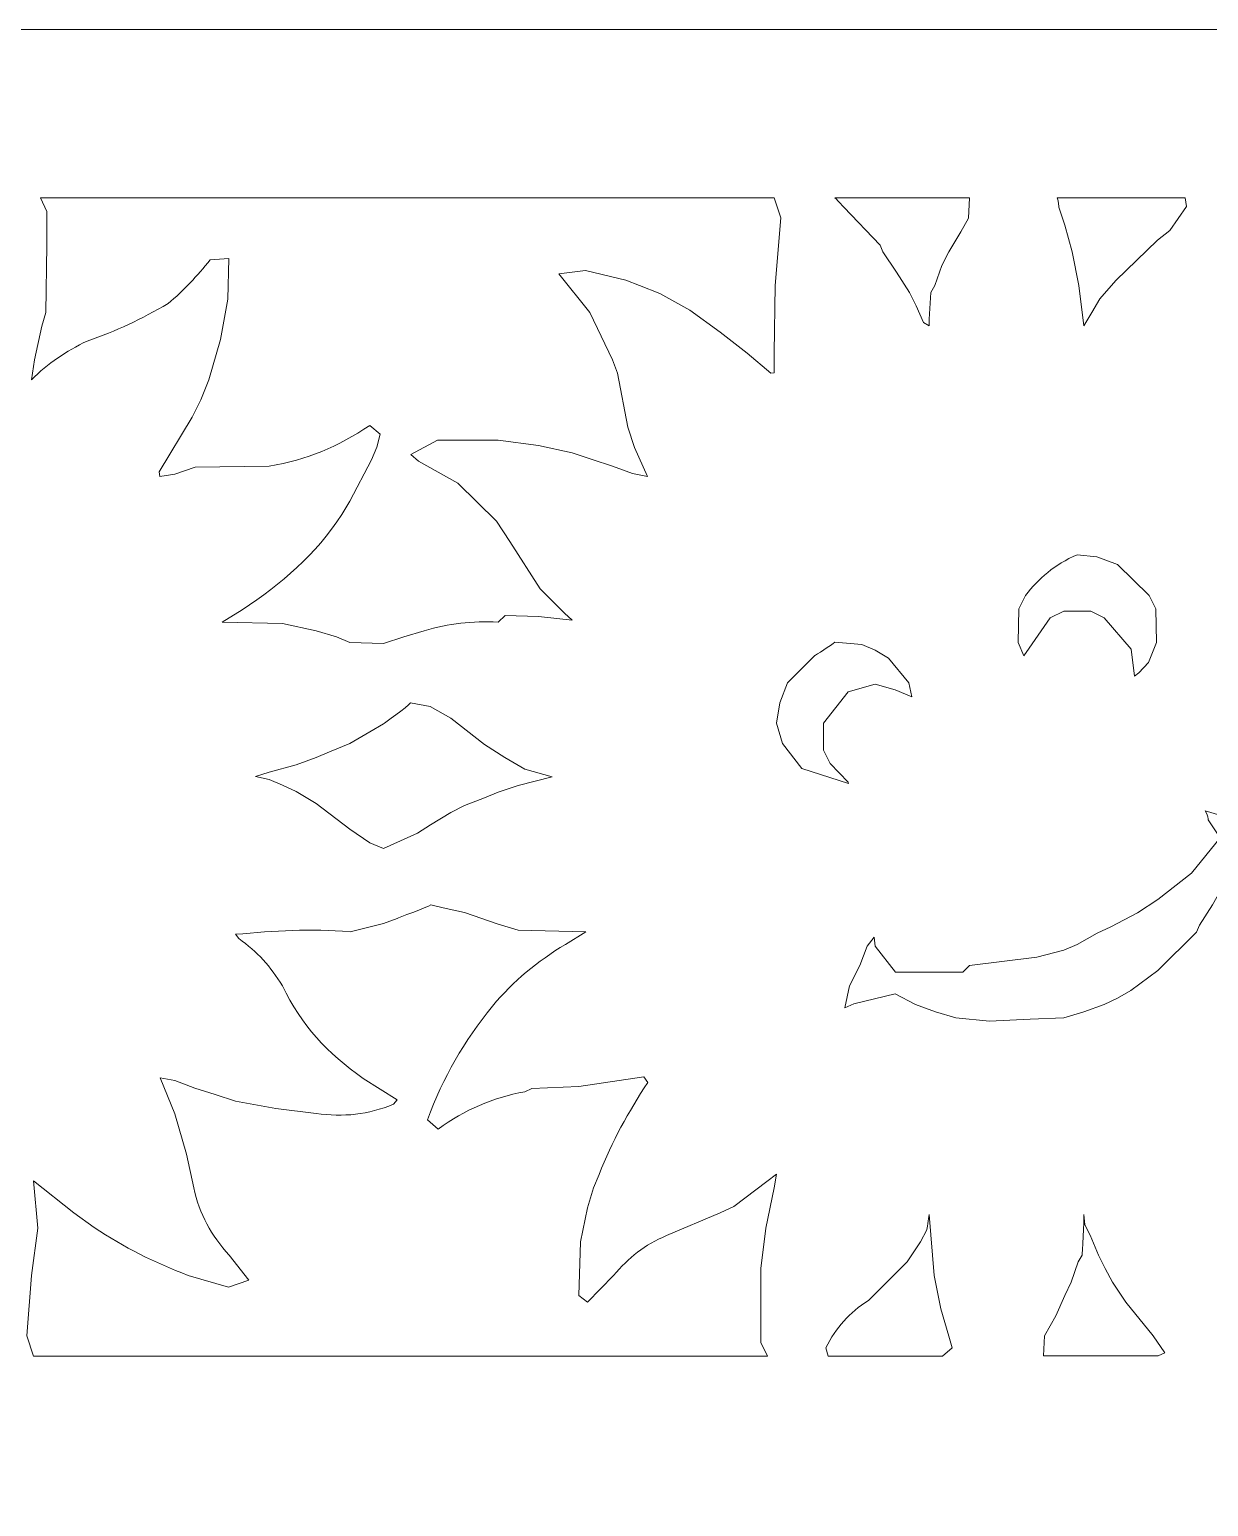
# Model space of a CAD drawing. Header units: centimetres. Extents: x -13.8 to 13.8, y -13.7 to 13.7.
# Drawn here: x 4.451 to 6.462, y -3.382 to -0.862 of the extents above; entities that cross this region are included whole.
import ezdxf

# ---------------------------------------------------------------- set-up
doc = ezdxf.new("R2010")
doc.units = ezdxf.units.CM
doc.header["$MEASUREMENT"] = 0
doc.layers.add('Layer 1', color=7, linetype='Continuous')

msp = doc.modelspace()

# ---------------------------------------------------------------- linework, layer by layer
at = {"layer": 'Layer 1', "lineweight": 0}
msp.add_lwpolyline([(0.73523, -13.67105), (13.55625, -13.67105), (13.55625, -0.86165), (0.73523, -0.86165), (0.73523, -13.67105)], close=True, dxfattribs=at)
at = {"layer": 'Layer 1', "color": 7, "lineweight": 0}
for points, knots in [([(4.46921, -1.14872), (4.46921, -1.14872), (5.72116, -1.14872), (5.72116, -1.14872), (5.72116, -1.14872), (5.72116, -1.14872), (5.73259, -1.1832), (5.73259, -1.1832), (5.73259, -1.1832), (5.73259, -1.1832), (5.72288, -1.29864), (5.72288, -1.29864), (5.72288, -1.29864), (5.72288, -1.29864), (5.72116, -1.41313), (5.72116, -1.41313), (5.72116, -1.41313), (5.72116, -1.41313), (5.72116, -1.44761), (5.72116, -1.44761), (5.72116, -1.44761), (5.72116, -1.44761), (5.71544, -1.44801), (5.71544, -1.44801), (5.71544, -1.44801), (5.71544, -1.44801), (5.67506, -1.41409), (5.67506, -1.41409), (5.67506, -1.41409), (5.67506, -1.41409), (5.62915, -1.37808), (5.62915, -1.37808), (5.62915, -1.37808), (5.62915, -1.37808), (5.57716, -1.34075), (5.57716, -1.34075), (5.57716, -1.34075), (5.57716, -1.34075), (5.52591, -1.3118), (5.52591, -1.3118), (5.52591, -1.3118), (5.52591, -1.3118), (5.49143, -1.29865), (5.49143, -1.29865), (5.49143, -1.29865), (5.49143, -1.29865), (5.4682, -1.28912), (5.4682, -1.28912), (5.4682, -1.28912), (5.4682, -1.28912), (5.39943, -1.27256), (5.39943, -1.27256), (5.39943, -1.27256), (5.39943, -1.27256), (5.35352, -1.27846), (5.35352, -1.27846), (5.35352, -1.27846), (5.35352, -1.27846), (5.40686, -1.34458), (5.40686, -1.34458), (5.40686, -1.34458), (5.40686, -1.34458), (5.44552, -1.42499), (5.44552, -1.42499), (5.44552, -1.42499), (5.44552, -1.42499), (5.45372, -1.44804), (5.45372, -1.44804), (5.45372, -1.44804), (5.45372, -1.44804), (5.47145, -1.54006), (5.47145, -1.54006), (5.47145, -1.54006), (5.47145, -1.54006), (5.48269, -1.57454), (5.48269, -1.57454), (5.48269, -1.57454), (5.48269, -1.57454), (5.50478, -1.62407), (5.50478, -1.62407), (5.50478, -1.62407), (5.50478, -1.62407), (5.47964, -1.61931), (5.47964, -1.61931), (5.47964, -1.61931), (5.47964, -1.61931), (5.44516, -1.60693), (5.44516, -1.60693), (5.44516, -1.60693), (5.44516, -1.60693), (5.41068, -1.5955), (5.41068, -1.5955), (5.41068, -1.5955), (5.41068, -1.5955), (5.3762, -1.58388), (5.3762, -1.58388), (5.3762, -1.58388), (5.3762, -1.58388), (5.31905, -1.57131), (5.31905, -1.57131), (5.31905, -1.57131), (5.31905, -1.57131), (5.2501, -1.56237), (5.2501, -1.56237), (5.2501, -1.56237), (5.2501, -1.56237), (5.1467, -1.56234), (5.1467, -1.56234), (5.1467, -1.56234), (5.1467, -1.56234), (5.10098, -1.58655), (5.10098, -1.58655), (5.10098, -1.58655), (5.10098, -1.58655), (5.11413, -1.59835), (5.11413, -1.59835), (5.11413, -1.59835), (5.11413, -1.59835), (5.1812, -1.6355), (5.1812, -1.6355), (5.1812, -1.6355), (5.1812, -1.6355), (5.24711, -1.70067), (5.24711, -1.70067), (5.24711, -1.70067), (5.24711, -1.70067), (5.27016, -1.73515), (5.27016, -1.73515), (5.27016, -1.73515), (5.27016, -1.73515), (5.32197, -1.81574), (5.32197, -1.81574), (5.32197, -1.81574), (5.32197, -1.81574), (5.36332, -1.85746), (5.36332, -1.85746), (5.36332, -1.85746), (5.36332, -1.85746), (5.37628, -1.86926), (5.37628, -1.86926), (5.37628, -1.86926), (5.37628, -1.86926), (5.31913, -1.86336), (5.31913, -1.86336), (5.31913, -1.86336), (5.31913, -1.86336), (5.26198, -1.86127), (5.26198, -1.86127), (5.26198, -1.86127), (5.26198, -1.86127), (5.25015, -1.8727), (5.25015, -1.8727), (5.25015, -1.8727), (5.20557, -1.87079), (5.16652, -1.87498), (5.12386, -1.88736), (5.12386, -1.88736), (5.12386, -1.88736), (5.08917, -1.89784), (5.08917, -1.89784), (5.08917, -1.89784), (5.08917, -1.89784), (5.05469, -1.90946), (5.05469, -1.90946), (5.05469, -1.90946), (5.05469, -1.90946), (4.99717, -1.90734), (4.99717, -1.90734), (4.99717, -1.90734), (4.99717, -1.90734), (4.9745, -1.89781), (4.9745, -1.89781), (4.9745, -1.89781), (4.9745, -1.89781), (4.94002, -1.88752), (4.94002, -1.88752), (4.94002, -1.88752), (4.94002, -1.88752), (4.88247, -1.87495), (4.88247, -1.87495), (4.88247, -1.87495), (4.88247, -1.87495), (4.77941, -1.87267), (4.77941, -1.87267), (4.77941, -1.87267), (4.77941, -1.87267), (4.81351, -1.8519), (4.81351, -1.8519), (4.81351, -1.8519), (4.88077, -1.80732), (4.93905, -1.75797), (4.98327, -1.68921), (4.98327, -1.68921), (4.98327, -1.68921), (4.99716, -1.66616), (4.99716, -1.66616), (4.99716, -1.66616), (4.99716, -1.66616), (5.03394, -1.59605), (5.03394, -1.59605), (5.03394, -1.59605), (5.03394, -1.59605), (5.04347, -1.57433), (5.04347, -1.57433), (5.04347, -1.57433), (5.04347, -1.57433), (5.04919, -1.55205), (5.04919, -1.55205), (5.04919, -1.55205), (5.04919, -1.55205), (5.03109, -1.537), (5.03109, -1.537), (5.03109, -1.537), (4.9768, -1.57396), (4.92422, -1.59606), (4.85945, -1.60672), (4.85945, -1.60672), (4.85945, -1.60672), (4.73316, -1.60863), (4.73316, -1.60863), (4.73316, -1.60863), (4.73316, -1.60863), (4.69868, -1.62006), (4.69868, -1.62006), (4.69868, -1.62006), (4.69868, -1.62006), (4.67296, -1.62406), (4.67296, -1.62406), (4.67296, -1.62406), (4.67296, -1.62406), (4.67182, -1.61625), (4.67182, -1.61625), (4.67182, -1.61625), (4.67182, -1.61625), (4.7282, -1.5229), (4.7282, -1.5229), (4.7282, -1.5229), (4.7282, -1.5229), (4.74307, -1.49374), (4.74307, -1.49374), (4.74307, -1.49374), (4.74307, -1.49374), (4.75641, -1.45926), (4.75641, -1.45926), (4.75641, -1.45926), (4.75641, -1.45926), (4.77641, -1.39049), (4.77641, -1.39049), (4.77641, -1.39049), (4.77641, -1.39049), (4.78879, -1.32154), (4.78879, -1.32154), (4.78879, -1.32154), (4.78879, -1.32154), (4.79088, -1.25219), (4.79088, -1.25219), (4.79088, -1.25219), (4.79088, -1.25219), (4.75905, -1.25468), (4.75905, -1.25468), (4.75905, -1.25468), (4.73656, -1.28212), (4.71428, -1.30688), (4.68703, -1.32935), (4.68703, -1.32935), (4.64189, -1.35525), (4.59845, -1.37679), (4.54929, -1.39317), (4.54929, -1.39317), (4.51272, -1.41071), (4.4828, -1.43108), (4.45385, -1.45929), (4.45385, -1.45929), (4.45385, -1.45929), (4.45919, -1.425), (4.45919, -1.425), (4.45919, -1.425), (4.45919, -1.425), (4.47194, -1.36766), (4.47194, -1.36766), (4.47194, -1.36766), (4.47194, -1.36766), (4.47842, -1.34461), (4.47842, -1.34461), (4.47842, -1.34461), (4.47842, -1.34461), (4.48051, -1.22954), (4.48051, -1.22954), (4.48051, -1.22954), (4.48051, -1.22954), (4.48051, -1.17199), (4.48051, -1.17199), (4.48051, -1.17199), (4.48051, -1.17199), (4.46921, -1.14872), (4.46921, -1.14872)], [0, 0, 0, 0, 0.0133333, 0.0133333, 0.0133333, 0.0133333, 0.0266667, 0.0266667, 0.0266667, 0.0266667, 0.04, 0.04, 0.04, 0.04, 0.0533333, 0.0533333, 0.0533333, 0.0533333, 0.0666667, 0.0666667, 0.0666667, 0.0666667, 0.08, 0.08, 0.08, 0.08, 0.0933333, 0.0933333, 0.0933333, 0.0933333, 0.1066667, 0.1066667, 0.1066667, 0.1066667, 0.12, 0.12, 0.12, 0.12, 0.1333333, 0.1333333, 0.1333333, 0.1333333, 0.1466667, 0.1466667, 0.1466667, 0.1466667, 0.16, 0.16, 0.16, 0.16, 0.1733333, 0.1733333, 0.1733333, 0.1733333, 0.1866667, 0.1866667, 0.1866667, 0.1866667, 0.2, 0.2, 0.2, 0.2, 0.2133333, 0.2133333, 0.2133333, 0.2133333, 0.2266667, 0.2266667, 0.2266667, 0.2266667, 0.24, 0.24, 0.24, 0.24, 0.2533333, 0.2533333, 0.2533333, 0.2533333, 0.2666667, 0.2666667, 0.2666667, 0.2666667, 0.28, 0.28, 0.28, 0.28, 0.2933333, 0.2933333, 0.2933333, 0.2933333, 0.3066667, 0.3066667, 0.3066667, 0.3066667, 0.32, 0.32, 0.32, 0.32, 0.3333333, 0.3333333, 0.3333333, 0.3333333, 0.3466667, 0.3466667, 0.3466667, 0.3466667, 0.36, 0.36, 0.36, 0.36, 0.3733333, 0.3733333, 0.3733333, 0.3733333, 0.3866667, 0.3866667, 0.3866667, 0.3866667, 0.4, 0.4, 0.4, 0.4, 0.4133333, 0.4133333, 0.4133333, 0.4133333, 0.4266667, 0.4266667, 0.4266667, 0.4266667, 0.44, 0.44, 0.44, 0.44, 0.4533333, 0.4533333, 0.4533333, 0.4533333, 0.4666667, 0.4666667, 0.4666667, 0.4666667, 0.48, 0.48, 0.48, 0.48, 0.4933333, 0.4933333, 0.4933333, 0.4933333, 0.5066667, 0.5066667, 0.5066667, 0.5066667, 0.52, 0.52, 0.52, 0.52, 0.5333333, 0.5333333, 0.5333333, 0.5333333, 0.5466667, 0.5466667, 0.5466667, 0.5466667, 0.56, 0.56, 0.56, 0.56, 0.5733333, 0.5733333, 0.5733333, 0.5733333, 0.5866667, 0.5866667, 0.5866667, 0.5866667, 0.6, 0.6, 0.6, 0.6, 0.6133333, 0.6133333, 0.6133333, 0.6133333, 0.6266667, 0.6266667, 0.6266667, 0.6266667, 0.64, 0.64, 0.64, 0.64, 0.6533333, 0.6533333, 0.6533333, 0.6533333, 0.6666667, 0.6666667, 0.6666667, 0.6666667, 0.68, 0.68, 0.68, 0.68, 0.6933333, 0.6933333, 0.6933333, 0.6933333, 0.7066667, 0.7066667, 0.7066667, 0.7066667, 0.72, 0.72, 0.72, 0.72, 0.7333333, 0.7333333, 0.7333333, 0.7333333, 0.7466667, 0.7466667, 0.7466667, 0.7466667, 0.76, 0.76, 0.76, 0.76, 0.7733333, 0.7733333, 0.7733333, 0.7733333, 0.7866667, 0.7866667, 0.7866667, 0.7866667, 0.8, 0.8, 0.8, 0.8, 0.8133333, 0.8133333, 0.8133333, 0.8133333, 0.8266667, 0.8266667, 0.8266667, 0.8266667, 0.84, 0.84, 0.84, 0.84, 0.8533333, 0.8533333, 0.8533333, 0.8533333, 0.8666667, 0.8666667, 0.8666667, 0.8666667, 0.88, 0.88, 0.88, 0.88, 0.8933333, 0.8933333, 0.8933333, 0.8933333, 0.9066667, 0.9066667, 0.9066667, 0.9066667, 0.92, 0.92, 0.92, 0.92, 0.9333333, 0.9333333, 0.9333333, 0.9333333, 0.9466667, 0.9466667, 0.9466667, 0.9466667, 0.96, 0.96, 0.96, 0.96, 0.9733333, 0.9733333, 0.9733333, 0.9733333, 1, 1, 1, 1]), ([(5.82462, -1.14872), (5.82462, -1.14872), (6.05454, -1.14872), (6.05454, -1.14872), (6.05454, -1.14872), (6.05454, -1.14872), (6.05245, -1.18357), (6.05245, -1.18357), (6.05245, -1.18357), (6.05245, -1.18357), (6.0397, -1.20662), (6.0397, -1.20662), (6.0397, -1.20662), (6.0397, -1.20662), (6.01912, -1.2411), (6.01912, -1.2411), (6.01912, -1.2411), (6.01912, -1.2411), (6.00732, -1.26415), (6.00732, -1.26415), (6.00732, -1.26415), (6.00732, -1.26415), (5.99494, -1.29863), (5.99494, -1.29863), (5.99494, -1.29863), (5.99494, -1.29863), (5.98846, -1.31006), (5.98846, -1.31006), (5.98846, -1.31006), (5.98846, -1.31006), (5.9856, -1.35559), (5.9856, -1.35559), (5.9856, -1.35559), (5.9856, -1.35559), (5.9856, -1.36721), (5.9856, -1.36721), (5.9856, -1.36721), (5.9856, -1.36721), (5.97568, -1.36168), (5.97568, -1.36168), (5.97568, -1.36168), (5.97568, -1.36168), (5.96311, -1.3331), (5.96311, -1.3331), (5.96311, -1.3331), (5.96311, -1.3331), (5.95187, -1.31005), (5.95187, -1.31005), (5.95187, -1.31005), (5.95187, -1.31005), (5.92978, -1.27557), (5.92978, -1.27557), (5.92978, -1.27557), (5.92978, -1.27557), (5.90673, -1.24109), (5.90673, -1.24109), (5.90673, -1.24109), (5.90673, -1.24109), (5.90176, -1.22985), (5.90176, -1.22985), (5.90176, -1.22985), (5.90176, -1.22985), (5.83985, -1.16471), (5.83985, -1.16471), (5.83985, -1.16471), (5.83986, -1.16472), (5.83128, -1.15499), (5.82462, -1.14872)], [0, 0, 0, 0, 0.0555556, 0.0555556, 0.0555556, 0.0555556, 0.1111111, 0.1111111, 0.1111111, 0.1111111, 0.1666667, 0.1666667, 0.1666667, 0.1666667, 0.2222222, 0.2222222, 0.2222222, 0.2222222, 0.2777778, 0.2777778, 0.2777778, 0.2777778, 0.3333333, 0.3333333, 0.3333333, 0.3333333, 0.3888889, 0.3888889, 0.3888889, 0.3888889, 0.4444444, 0.4444444, 0.4444444, 0.4444444, 0.5, 0.5, 0.5, 0.5, 0.5555556, 0.5555556, 0.5555556, 0.5555556, 0.6111111, 0.6111111, 0.6111111, 0.6111111, 0.6666667, 0.6666667, 0.6666667, 0.6666667, 0.7222222, 0.7222222, 0.7222222, 0.7222222, 0.7777778, 0.7777778, 0.7777778, 0.7777778, 0.8333333, 0.8333333, 0.8333333, 0.8333333, 0.8888889, 0.8888889, 0.8888889, 0.8888889, 1, 1, 1, 1]), ([(6.20371, -1.14872), (6.20371, -1.14872), (6.42202, -1.14872), (6.42202, -1.14872), (6.42202, -1.14872), (6.42202, -1.14872), (6.42469, -1.16359), (6.42469, -1.16359), (6.42469, -1.16359), (6.42469, -1.16359), (6.39611, -1.20455), (6.39611, -1.20455), (6.39611, -1.20455), (6.39611, -1.20455), (6.37497, -1.22093), (6.37497, -1.22093), (6.37497, -1.22093), (6.37497, -1.22093), (6.30411, -1.28988), (6.30411, -1.28988), (6.30411, -1.28988), (6.30411, -1.28988), (6.27667, -1.32131), (6.27667, -1.32131), (6.27667, -1.32131), (6.27667, -1.32131), (6.26294, -1.34454), (6.26294, -1.34454), (6.26294, -1.34454), (6.26294, -1.34454), (6.2496, -1.36721), (6.2496, -1.36721), (6.2496, -1.36721), (6.2496, -1.36721), (6.24103, -1.29863), (6.24103, -1.29863), (6.24103, -1.29863), (6.24103, -1.29863), (6.2296, -1.24111), (6.2296, -1.24111), (6.2296, -1.24111), (6.2296, -1.24111), (6.21685, -1.19539), (6.21685, -1.19539), (6.21685, -1.19539), (6.21685, -1.19539), (6.20656, -1.16472), (6.20656, -1.16472), (6.20656, -1.16472), (6.20657, -1.16472), (6.20657, -1.15499), (6.20371, -1.14872)], [0, 0, 0, 0, 0.0714286, 0.0714286, 0.0714286, 0.0714286, 0.1428571, 0.1428571, 0.1428571, 0.1428571, 0.2142857, 0.2142857, 0.2142857, 0.2142857, 0.2857143, 0.2857143, 0.2857143, 0.2857143, 0.3571429, 0.3571429, 0.3571429, 0.3571429, 0.4285714, 0.4285714, 0.4285714, 0.4285714, 0.5, 0.5, 0.5, 0.5, 0.5714286, 0.5714286, 0.5714286, 0.5714286, 0.6428571, 0.6428571, 0.6428571, 0.6428571, 0.7142857, 0.7142857, 0.7142857, 0.7142857, 0.7857143, 0.7857143, 0.7857143, 0.7857143, 0.8571429, 0.8571429, 0.8571429, 0.8571429, 1, 1, 1, 1]), ([(6.23821, -1.75773), (6.23821, -1.75773), (6.27173, -1.76154), (6.27173, -1.76154), (6.27173, -1.76154), (6.27173, -1.76154), (6.30679, -1.77429), (6.30679, -1.77429), (6.30679, -1.77429), (6.30679, -1.77429), (6.36071, -1.82707), (6.36071, -1.82707), (6.36071, -1.82707), (6.36071, -1.82707), (6.37195, -1.85012), (6.37195, -1.85012), (6.37195, -1.85012), (6.37195, -1.85012), (6.37309, -1.90727), (6.37309, -1.90727), (6.37309, -1.90727), (6.37309, -1.90727), (6.35994, -1.94175), (6.35994, -1.94175), (6.35994, -1.94175), (6.35994, -1.94175), (6.34338, -1.95908), (6.34338, -1.95908), (6.34338, -1.95908), (6.34338, -1.95908), (6.33576, -1.96498), (6.33576, -1.96498), (6.33576, -1.96498), (6.33576, -1.96498), (6.33023, -1.91868), (6.33023, -1.91868), (6.33023, -1.91868), (6.33023, -1.91868), (6.28411, -1.86534), (6.28411, -1.86534), (6.28411, -1.86534), (6.28411, -1.86534), (6.26106, -1.85391), (6.26106, -1.85391), (6.26106, -1.85391), (6.26106, -1.85391), (6.21517, -1.85391), (6.21517, -1.85391), (6.21517, -1.85391), (6.21517, -1.85391), (6.1921, -1.86534), (6.1921, -1.86534), (6.1921, -1.86534), (6.1921, -1.86534), (6.1559, -1.91696), (6.1559, -1.91696), (6.1559, -1.91696), (6.1559, -1.91696), (6.14696, -1.93048), (6.14696, -1.93048), (6.14696, -1.93048), (6.14696, -1.93048), (6.13762, -1.90725), (6.13762, -1.90725), (6.13762, -1.90725), (6.13762, -1.90725), (6.13857, -1.8501), (6.13857, -1.8501), (6.13857, -1.8501), (6.13857, -1.8501), (6.15, -1.82705), (6.15, -1.82705), (6.15, -1.82705), (6.17249, -1.79872), (6.19876, -1.77451), (6.23821, -1.75773)], [0, 0, 0, 0, 0.05, 0.05, 0.05, 0.05, 0.1, 0.1, 0.1, 0.1, 0.15, 0.15, 0.15, 0.15, 0.2, 0.2, 0.2, 0.2, 0.25, 0.25, 0.25, 0.25, 0.3, 0.3, 0.3, 0.3, 0.35, 0.35, 0.35, 0.35, 0.4, 0.4, 0.4, 0.4, 0.45, 0.45, 0.45, 0.45, 0.5, 0.5, 0.5, 0.5, 0.55, 0.55, 0.55, 0.55, 0.6, 0.6, 0.6, 0.6, 0.65, 0.65, 0.65, 0.65, 0.7, 0.7, 0.7, 0.7, 0.75, 0.75, 0.75, 0.75, 0.8, 0.8, 0.8, 0.8, 0.85, 0.85, 0.85, 0.85, 0.9, 0.9, 0.9, 0.9, 1, 1, 1, 1]), ([(5.82462, -1.90709), (5.82462, -1.90709), (5.87053, -1.91109), (5.87053, -1.91109), (5.87053, -1.91109), (5.87053, -1.91109), (5.89318, -1.9208), (5.89318, -1.9208), (5.89318, -1.9208), (5.89318, -1.9208), (5.91625, -1.93432), (5.91625, -1.93432), (5.91625, -1.93432), (5.91625, -1.93432), (5.95073, -1.97623), (5.95073, -1.97623), (5.95073, -1.97623), (5.95073, -1.97623), (5.95568, -2.00044), (5.95568, -2.00044), (5.95568, -2.00044), (5.95568, -2.00044), (5.92769, -1.98806), (5.92769, -1.98806), (5.92769, -1.98806), (5.92769, -1.98806), (5.89319, -1.97835), (5.89319, -1.97835), (5.89319, -1.97835), (5.89319, -1.97835), (5.84747, -1.99187), (5.84747, -1.99187), (5.84747, -1.99187), (5.84747, -1.99187), (5.80538, -2.0452), (5.80538, -2.0452), (5.80538, -2.0452), (5.80538, -2.0452), (5.80538, -2.0915), (5.80538, -2.0915), (5.80538, -2.0915), (5.80538, -2.0915), (5.81681, -2.11415), (5.81681, -2.11415), (5.81681, -2.11415), (5.81681, -2.11415), (5.84748, -2.14577), (5.84748, -2.14577), (5.84748, -2.14577), (5.84748, -2.14577), (5.84767, -2.14826), (5.84767, -2.14826), (5.84767, -2.14826), (5.84767, -2.14826), (5.76806, -2.12273), (5.76806, -2.12273), (5.76806, -2.12273), (5.76806, -2.12273), (5.73549, -2.07968), (5.73549, -2.07968), (5.73549, -2.07968), (5.73549, -2.07968), (5.725, -2.0452), (5.725, -2.0452), (5.725, -2.0452), (5.725, -2.0452), (5.73053, -2.01072), (5.73053, -2.01072), (5.73053, -2.01072), (5.73053, -2.01072), (5.74405, -1.97624), (5.74405, -1.97624), (5.74405, -1.97624), (5.74405, -1.97624), (5.79054, -1.92975), (5.79054, -1.92975), (5.79054, -1.92975), (5.79054, -1.92977), (5.81948, -1.91148), (5.82462, -1.90709)], [0, 0, 0, 0, 0.047619, 0.047619, 0.047619, 0.047619, 0.0952381, 0.0952381, 0.0952381, 0.0952381, 0.1428571, 0.1428571, 0.1428571, 0.1428571, 0.1904762, 0.1904762, 0.1904762, 0.1904762, 0.2380952, 0.2380952, 0.2380952, 0.2380952, 0.2857143, 0.2857143, 0.2857143, 0.2857143, 0.3333333, 0.3333333, 0.3333333, 0.3333333, 0.3809524, 0.3809524, 0.3809524, 0.3809524, 0.4285714, 0.4285714, 0.4285714, 0.4285714, 0.4761905, 0.4761905, 0.4761905, 0.4761905, 0.5238095, 0.5238095, 0.5238095, 0.5238095, 0.5714286, 0.5714286, 0.5714286, 0.5714286, 0.6190476, 0.6190476, 0.6190476, 0.6190476, 0.6666667, 0.6666667, 0.6666667, 0.6666667, 0.7142857, 0.7142857, 0.7142857, 0.7142857, 0.7619048, 0.7619048, 0.7619048, 0.7619048, 0.8095238, 0.8095238, 0.8095238, 0.8095238, 0.8571429, 0.8571429, 0.8571429, 0.8571429, 0.9047619, 0.9047619, 0.9047619, 0.9047619, 1, 1, 1, 1]), ([(5.10093, -2.01036), (5.10093, -2.01036), (5.13427, -2.01663), (5.13427, -2.01663), (5.13427, -2.01663), (5.13427, -2.01663), (5.16951, -2.03663), (5.16951, -2.03663), (5.16951, -2.03663), (5.16951, -2.03663), (5.22703, -2.08177), (5.22703, -2.08177), (5.22703, -2.08177), (5.22703, -2.08177), (5.26151, -2.10349), (5.26151, -2.10349), (5.26151, -2.10349), (5.26151, -2.10349), (5.29599, -2.12389), (5.29599, -2.12389), (5.29599, -2.12389), (5.29599, -2.12389), (5.34211, -2.13685), (5.34211, -2.13685), (5.34211, -2.13685), (5.34211, -2.13685), (5.28456, -2.15132), (5.28456, -2.15132), (5.28456, -2.15132), (5.28456, -2.15132), (5.25008, -2.16312), (5.25008, -2.16312), (5.25008, -2.16312), (5.25008, -2.16312), (5.22703, -2.17246), (5.22703, -2.17246), (5.22703, -2.17246), (5.22703, -2.17246), (5.19255, -2.1858), (5.19255, -2.1858), (5.19255, -2.1858), (5.19255, -2.1858), (5.1695, -2.1976), (5.1695, -2.1976), (5.1695, -2.1976), (5.1695, -2.1976), (5.13502, -2.21856), (5.13502, -2.21856), (5.13502, -2.21856), (5.13502, -2.21856), (5.11235, -2.23303), (5.11235, -2.23303), (5.11235, -2.23303), (5.11235, -2.23303), (5.05462, -2.25893), (5.05462, -2.25893), (5.05462, -2.25893), (5.05462, -2.25893), (5.03157, -2.24922), (5.03157, -2.24922), (5.03157, -2.24922), (5.03157, -2.24922), (4.99709, -2.22617), (4.99709, -2.22617), (4.99709, -2.22617), (4.99709, -2.22617), (4.93994, -2.18198), (4.93994, -2.18198), (4.93994, -2.18198), (4.93994, -2.18198), (4.90546, -2.16198), (4.90546, -2.16198), (4.90546, -2.16198), (4.90546, -2.16198), (4.88239, -2.15074), (4.88239, -2.15074), (4.88239, -2.15074), (4.88239, -2.15074), (4.85934, -2.14103), (4.85934, -2.14103), (4.85934, -2.14103), (4.85934, -2.14103), (4.83648, -2.13627), (4.83648, -2.13627), (4.83648, -2.13627), (4.83648, -2.13627), (4.85934, -2.12865), (4.85934, -2.12865), (4.85934, -2.12865), (4.85934, -2.12865), (4.90546, -2.11627), (4.90546, -2.11627), (4.90546, -2.11627), (4.90546, -2.11627), (4.93994, -2.10352), (4.93994, -2.10352), (4.93994, -2.10352), (4.93994, -2.10352), (4.96259, -2.09418), (4.96259, -2.09418), (4.96259, -2.09418), (4.96259, -2.09418), (4.99707, -2.07971), (4.99707, -2.07971), (4.99707, -2.07971), (4.99707, -2.07971), (5.03155, -2.05971), (5.03155, -2.05971), (5.03155, -2.05971), (5.03155, -2.05971), (5.0546, -2.04637), (5.0546, -2.04637), (5.0546, -2.04637), (5.05463, -2.04634), (5.09577, -2.01702), (5.10093, -2.01036)], [0, 0, 0, 0, 0.0333333, 0.0333333, 0.0333333, 0.0333333, 0.0666667, 0.0666667, 0.0666667, 0.0666667, 0.1, 0.1, 0.1, 0.1, 0.1333333, 0.1333333, 0.1333333, 0.1333333, 0.1666667, 0.1666667, 0.1666667, 0.1666667, 0.2, 0.2, 0.2, 0.2, 0.2333333, 0.2333333, 0.2333333, 0.2333333, 0.2666667, 0.2666667, 0.2666667, 0.2666667, 0.3, 0.3, 0.3, 0.3, 0.3333333, 0.3333333, 0.3333333, 0.3333333, 0.3666667, 0.3666667, 0.3666667, 0.3666667, 0.4, 0.4, 0.4, 0.4, 0.4333333, 0.4333333, 0.4333333, 0.4333333, 0.4666667, 0.4666667, 0.4666667, 0.4666667, 0.5, 0.5, 0.5, 0.5, 0.5333333, 0.5333333, 0.5333333, 0.5333333, 0.5666667, 0.5666667, 0.5666667, 0.5666667, 0.6, 0.6, 0.6, 0.6, 0.6333333, 0.6333333, 0.6333333, 0.6333333, 0.6666667, 0.6666667, 0.6666667, 0.6666667, 0.7, 0.7, 0.7, 0.7, 0.7333333, 0.7333333, 0.7333333, 0.7333333, 0.7666667, 0.7666667, 0.7666667, 0.7666667, 0.8, 0.8, 0.8, 0.8, 0.8333333, 0.8333333, 0.8333333, 0.8333333, 0.8666667, 0.8666667, 0.8666667, 0.8666667, 0.9, 0.9, 0.9, 0.9, 0.9333333, 0.9333333, 0.9333333, 0.9333333, 1, 1, 1, 1]), ([(6.45631, -2.19456), (6.45631, -2.19456), (6.48126, -2.20237), (6.48126, -2.20237), (6.48126, -2.20237), (6.48126, -2.20237), (6.51365, -2.21856), (6.51365, -2.21856), (6.51365, -2.21856), (6.51365, -2.21856), (6.54813, -2.23761), (6.54813, -2.23761), (6.54813, -2.23761), (6.54813, -2.23761), (6.57385, -2.25896), (6.57385, -2.25896), (6.57385, -2.25896), (6.57385, -2.25896), (6.5588, -2.26163), (6.5588, -2.26163), (6.5588, -2.26163), (6.5588, -2.26163), (6.52641, -2.26068), (6.52641, -2.26068), (6.52641, -2.26068), (6.52641, -2.26068), (6.49955, -2.2982), (6.49955, -2.2982), (6.49955, -2.2982), (6.49955, -2.2982), (6.48127, -2.33268), (6.48127, -2.33268), (6.48127, -2.33268), (6.48127, -2.33268), (6.46889, -2.35535), (6.46889, -2.35535), (6.46889, -2.35535), (6.46889, -2.35535), (6.4468, -2.38983), (6.4468, -2.38983), (6.4468, -2.38983), (6.4468, -2.38983), (6.44185, -2.40163), (6.44185, -2.40163), (6.44185, -2.40163), (6.44185, -2.40163), (6.37573, -2.46735), (6.37573, -2.46735), (6.37573, -2.46735), (6.37573, -2.46735), (6.32982, -2.50124), (6.32982, -2.50124), (6.32982, -2.50124), (6.32982, -2.50124), (6.30675, -2.5142), (6.30675, -2.5142), (6.30675, -2.5142), (6.30675, -2.5142), (6.28408, -2.52505), (6.28408, -2.52505), (6.28408, -2.52505), (6.28408, -2.52505), (6.2496, -2.53743), (6.2496, -2.53743), (6.2496, -2.53743), (6.2496, -2.53743), (6.21512, -2.54772), (6.21512, -2.54772), (6.21512, -2.54772), (6.21512, -2.54772), (6.15797, -2.55039), (6.15797, -2.55039), (6.15797, -2.55039), (6.15797, -2.55039), (6.08862, -2.55362), (6.08862, -2.55362), (6.08862, -2.55362), (6.08862, -2.55362), (6.03107, -2.54772), (6.03107, -2.54772), (6.03107, -2.54772), (6.03107, -2.54772), (5.99659, -2.53743), (5.99659, -2.53743), (5.99659, -2.53743), (5.99659, -2.53743), (5.96211, -2.52505), (5.96211, -2.52505), (5.96211, -2.52505), (5.96211, -2.52505), (5.92763, -2.50677), (5.92763, -2.50677), (5.92763, -2.50677), (5.92763, -2.50677), (5.85696, -2.52392), (5.85696, -2.52392), (5.85696, -2.52392), (5.85696, -2.52392), (5.84153, -2.53077), (5.84153, -2.53077), (5.84153, -2.53077), (5.84153, -2.53077), (5.84934, -2.49325), (5.84934, -2.49325), (5.84934, -2.49325), (5.84934, -2.49325), (5.86744, -2.45877), (5.86744, -2.45877), (5.86744, -2.45877), (5.86744, -2.45877), (5.88001, -2.42543), (5.88001, -2.42543), (5.88001, -2.42543), (5.88001, -2.42543), (5.89144, -2.41019), (5.89144, -2.41019), (5.89144, -2.41019), (5.89144, -2.41019), (5.89353, -2.42543), (5.89353, -2.42543), (5.89353, -2.42543), (5.89353, -2.42543), (5.92801, -2.4702), (5.92801, -2.4702), (5.92801, -2.4702), (5.92801, -2.4702), (6.04269, -2.4702), (6.04269, -2.4702), (6.04269, -2.4702), (6.04269, -2.4702), (6.05449, -2.4584), (6.05449, -2.4584), (6.05449, -2.4584), (6.05449, -2.4584), (6.16898, -2.4443), (6.16898, -2.4443), (6.16898, -2.4443), (6.16898, -2.4443), (6.2151, -2.43229), (6.2151, -2.43229), (6.2151, -2.43229), (6.2151, -2.43229), (6.23775, -2.42258), (6.23775, -2.42258), (6.23775, -2.42258), (6.23775, -2.42258), (6.27223, -2.40334), (6.27223, -2.40334), (6.27223, -2.40334), (6.27223, -2.40334), (6.29546, -2.39268), (6.29546, -2.39268), (6.29546, -2.39268), (6.29546, -2.39268), (6.34118, -2.36887), (6.34118, -2.36887), (6.34118, -2.36887), (6.34118, -2.36887), (6.37566, -2.34582), (6.37566, -2.34582), (6.37566, -2.34582), (6.37566, -2.34582), (6.43318, -2.30105), (6.43318, -2.30105), (6.43318, -2.30105), (6.43318, -2.30105), (6.48215, -2.24065), (6.48215, -2.24065), (6.48215, -2.24065), (6.48215, -2.24065), (6.46175, -2.20998), (6.46175, -2.20998), (6.46175, -2.20998), (6.46184, -2.20999), (6.46052, -2.20141), (6.45631, -2.19456)], [0, 0, 0, 0, 0.0222222, 0.0222222, 0.0222222, 0.0222222, 0.0444444, 0.0444444, 0.0444444, 0.0444444, 0.0666667, 0.0666667, 0.0666667, 0.0666667, 0.0888889, 0.0888889, 0.0888889, 0.0888889, 0.1111111, 0.1111111, 0.1111111, 0.1111111, 0.1333333, 0.1333333, 0.1333333, 0.1333333, 0.1555556, 0.1555556, 0.1555556, 0.1555556, 0.1777778, 0.1777778, 0.1777778, 0.1777778, 0.2, 0.2, 0.2, 0.2, 0.2222222, 0.2222222, 0.2222222, 0.2222222, 0.2444444, 0.2444444, 0.2444444, 0.2444444, 0.2666667, 0.2666667, 0.2666667, 0.2666667, 0.2888889, 0.2888889, 0.2888889, 0.2888889, 0.3111111, 0.3111111, 0.3111111, 0.3111111, 0.3333333, 0.3333333, 0.3333333, 0.3333333, 0.3555556, 0.3555556, 0.3555556, 0.3555556, 0.3777778, 0.3777778, 0.3777778, 0.3777778, 0.4, 0.4, 0.4, 0.4, 0.4222222, 0.4222222, 0.4222222, 0.4222222, 0.4444444, 0.4444444, 0.4444444, 0.4444444, 0.4666667, 0.4666667, 0.4666667, 0.4666667, 0.4888889, 0.4888889, 0.4888889, 0.4888889, 0.5111111, 0.5111111, 0.5111111, 0.5111111, 0.5333333, 0.5333333, 0.5333333, 0.5333333, 0.5555556, 0.5555556, 0.5555556, 0.5555556, 0.5777778, 0.5777778, 0.5777778, 0.5777778, 0.6, 0.6, 0.6, 0.6, 0.6222222, 0.6222222, 0.6222222, 0.6222222, 0.6444444, 0.6444444, 0.6444444, 0.6444444, 0.6666667, 0.6666667, 0.6666667, 0.6666667, 0.6888889, 0.6888889, 0.6888889, 0.6888889, 0.7111111, 0.7111111, 0.7111111, 0.7111111, 0.7333333, 0.7333333, 0.7333333, 0.7333333, 0.7555556, 0.7555556, 0.7555556, 0.7555556, 0.7777778, 0.7777778, 0.7777778, 0.7777778, 0.8, 0.8, 0.8, 0.8, 0.8222222, 0.8222222, 0.8222222, 0.8222222, 0.8444444, 0.8444444, 0.8444444, 0.8444444, 0.8666667, 0.8666667, 0.8666667, 0.8666667, 0.8888889, 0.8888889, 0.8888889, 0.8888889, 0.9111111, 0.9111111, 0.9111111, 0.9111111, 0.9333333, 0.9333333, 0.9333333, 0.9333333, 0.9555556, 0.9555556, 0.9555556, 0.9555556, 1, 1, 1, 1]), ([(5.13538, -2.35514), (5.13538, -2.35514), (5.15634, -2.3603), (5.15634, -2.3603), (5.15634, -2.3603), (5.15634, -2.3603), (5.19254, -2.36811), (5.19254, -2.36811), (5.19254, -2.36811), (5.19254, -2.36811), (5.25006, -2.38811), (5.25006, -2.38811), (5.25006, -2.38811), (5.25006, -2.38811), (5.28454, -2.39859), (5.28454, -2.39859), (5.28454, -2.39859), (5.28454, -2.39859), (5.39961, -2.40126), (5.39961, -2.40126), (5.39961, -2.40126), (5.39961, -2.40126), (5.36492, -2.42259), (5.36492, -2.42259), (5.36492, -2.42259), (5.31634, -2.45233), (5.2771, -2.48432), (5.24051, -2.52776), (5.24051, -2.52776), (5.19154, -2.58891), (5.1565, -2.64873), (5.12946, -2.72207), (5.12946, -2.72207), (5.12946, -2.72207), (5.14774, -2.73771), (5.14774, -2.73771), (5.14774, -2.73771), (5.19423, -2.70456), (5.23955, -2.68456), (5.29596, -2.67408), (5.29596, -2.67408), (5.29596, -2.67408), (5.30739, -2.66836), (5.30739, -2.66836), (5.30739, -2.66836), (5.30739, -2.66836), (5.38796, -2.66532), (5.38796, -2.66532), (5.38796, -2.66532), (5.38796, -2.66532), (5.49882, -2.64836), (5.49882, -2.64836), (5.49882, -2.64836), (5.49882, -2.64836), (5.50549, -2.65807), (5.50549, -2.65807), (5.50549, -2.65807), (5.47215, -2.70932), (5.44453, -2.75845), (5.42244, -2.81505), (5.42244, -2.81505), (5.42244, -2.81505), (5.41273, -2.83791), (5.41273, -2.83791), (5.41273, -2.83791), (5.41273, -2.83791), (5.40244, -2.87239), (5.40244, -2.87239), (5.40244, -2.87239), (5.40244, -2.87239), (5.39064, -2.92991), (5.39064, -2.92991), (5.39064, -2.92991), (5.39064, -2.92991), (5.38797, -3.02172), (5.38797, -3.02172), (5.38797, -3.02172), (5.38797, -3.02172), (5.40244, -3.03334), (5.40244, -3.03334), (5.40244, -3.03334), (5.40244, -3.03334), (5.44721, -2.98762), (5.44721, -2.98762), (5.44721, -2.98762), (5.47237, -2.95733), (5.50015, -2.93447), (5.53733, -2.91962), (5.53733, -2.91962), (5.53733, -2.91962), (5.62914, -2.88094), (5.62914, -2.88094), (5.62914, -2.88094), (5.62914, -2.88094), (5.652, -2.8697), (5.652, -2.8697), (5.652, -2.8697), (5.652, -2.8697), (5.70878, -2.82723), (5.70878, -2.82723), (5.70878, -2.82723), (5.70878, -2.82723), (5.72479, -2.81485), (5.72479, -2.81485), (5.72479, -2.81485), (5.72479, -2.81485), (5.72117, -2.83792), (5.72117, -2.83792), (5.72117, -2.83792), (5.72117, -2.83792), (5.7067, -2.90687), (5.7067, -2.90687), (5.7067, -2.90687), (5.7067, -2.90687), (5.69813, -2.97545), (5.69813, -2.97545), (5.69813, -2.97545), (5.69813, -2.97545), (5.69813, -3.10195), (5.69813, -3.10195), (5.69813, -3.10195), (5.69813, -3.10195), (5.70993, -3.125), (5.70993, -3.125), (5.70993, -3.125), (5.70993, -3.125), (4.45736, -3.12497), (4.45736, -3.12497), (4.45736, -3.12497), (4.45736, -3.12497), (4.44593, -3.09049), (4.44593, -3.09049), (4.44593, -3.09049), (4.44593, -3.09049), (4.45432, -2.98762), (4.45432, -2.98762), (4.45432, -2.98762), (4.45432, -2.98762), (4.46498, -2.90684), (4.46498, -2.90684), (4.46498, -2.90684), (4.46498, -2.90684), (4.45736, -2.82625), (4.45736, -2.82625), (4.45736, -2.82625), (4.45736, -2.82625), (4.52631, -2.88091), (4.52631, -2.88091), (4.52631, -2.88091), (4.52631, -2.88091), (4.56079, -2.90586), (4.56079, -2.90586), (4.56079, -2.90586), (4.61318, -2.93957), (4.66308, -2.96568), (4.72137, -2.9874), (4.72137, -2.9874), (4.72137, -2.9874), (4.79032, -3.0074), (4.79032, -3.0074), (4.79032, -3.0074), (4.79032, -3.0074), (4.8248, -2.99578), (4.8248, -2.99578), (4.8248, -2.99578), (4.8248, -2.99578), (4.79128, -2.9531), (4.79128, -2.9531), (4.79128, -2.9531), (4.7608, -2.91881), (4.74061, -2.88317), (4.73109, -2.83785), (4.73109, -2.83785), (4.73109, -2.83785), (4.71852, -2.7807), (4.71852, -2.7807), (4.71852, -2.7807), (4.71852, -2.7807), (4.69852, -2.71175), (4.69852, -2.71175), (4.69852, -2.71175), (4.69852, -2.71175), (4.67375, -2.65042), (4.67375, -2.65042), (4.67375, -2.65042), (4.67375, -2.65042), (4.69852, -2.655), (4.69852, -2.655), (4.69852, -2.655), (4.69852, -2.655), (4.733, -2.66775), (4.733, -2.66775), (4.733, -2.66775), (4.733, -2.66775), (4.76748, -2.67899), (4.76748, -2.67899), (4.76748, -2.67899), (4.76748, -2.67899), (4.80196, -2.69042), (4.80196, -2.69042), (4.80196, -2.69042), (4.80196, -2.69042), (4.87091, -2.7028), (4.87091, -2.7028), (4.87091, -2.7028), (4.87091, -2.7028), (4.93986, -2.71137), (4.93986, -2.71137), (4.93986, -2.71137), (4.98635, -2.71727), (5.02826, -2.71365), (5.07186, -2.69518), (5.07186, -2.69518), (5.07186, -2.69518), (5.07776, -2.68775), (5.07776, -2.68775), (5.07776, -2.68775), (5.07776, -2.68775), (5.02005, -2.65118), (5.02005, -2.65118), (5.02005, -2.65118), (4.95909, -2.6089), (4.91432, -2.56069), (4.88231, -2.49325), (4.88231, -2.49325), (4.86212, -2.46105), (4.83926, -2.43438), (4.80764, -2.41284), (4.80764, -2.41284), (4.80764, -2.41284), (4.80192, -2.40541), (4.80192, -2.40541), (4.80192, -2.40541), (4.86936, -2.39969), (4.92956, -2.39475), (4.99758, -2.40123), (4.99758, -2.40123), (4.99758, -2.40123), (5.05452, -2.38713), (5.05452, -2.38713), (5.05452, -2.38713), (5.05452, -2.38713), (5.07775, -2.37819), (5.07775, -2.37819), (5.07775, -2.37819), (5.07786, -2.37821), (5.13024, -2.35895), (5.13538, -2.35514)], [0, 0, 0, 0, 0.015873, 0.015873, 0.015873, 0.015873, 0.031746, 0.031746, 0.031746, 0.031746, 0.047619, 0.047619, 0.047619, 0.047619, 0.0634921, 0.0634921, 0.0634921, 0.0634921, 0.0793651, 0.0793651, 0.0793651, 0.0793651, 0.0952381, 0.0952381, 0.0952381, 0.0952381, 0.1111111, 0.1111111, 0.1111111, 0.1111111, 0.1269841, 0.1269841, 0.1269841, 0.1269841, 0.1428571, 0.1428571, 0.1428571, 0.1428571, 0.1587302, 0.1587302, 0.1587302, 0.1587302, 0.1746032, 0.1746032, 0.1746032, 0.1746032, 0.1904762, 0.1904762, 0.1904762, 0.1904762, 0.2063492, 0.2063492, 0.2063492, 0.2063492, 0.2222222, 0.2222222, 0.2222222, 0.2222222, 0.2380952, 0.2380952, 0.2380952, 0.2380952, 0.2539683, 0.2539683, 0.2539683, 0.2539683, 0.2698413, 0.2698413, 0.2698413, 0.2698413, 0.2857143, 0.2857143, 0.2857143, 0.2857143, 0.3015873, 0.3015873, 0.3015873, 0.3015873, 0.3174603, 0.3174603, 0.3174603, 0.3174603, 0.3333333, 0.3333333, 0.3333333, 0.3333333, 0.3492063, 0.3492063, 0.3492063, 0.3492063, 0.3650794, 0.3650794, 0.3650794, 0.3650794, 0.3809524, 0.3809524, 0.3809524, 0.3809524, 0.3968254, 0.3968254, 0.3968254, 0.3968254, 0.4126984, 0.4126984, 0.4126984, 0.4126984, 0.4285714, 0.4285714, 0.4285714, 0.4285714, 0.4444444, 0.4444444, 0.4444444, 0.4444444, 0.4603175, 0.4603175, 0.4603175, 0.4603175, 0.4761905, 0.4761905, 0.4761905, 0.4761905, 0.4920635, 0.4920635, 0.4920635, 0.4920635, 0.5079365, 0.5079365, 0.5079365, 0.5079365, 0.5238095, 0.5238095, 0.5238095, 0.5238095, 0.5396825, 0.5396825, 0.5396825, 0.5396825, 0.5555556, 0.5555556, 0.5555556, 0.5555556, 0.5714286, 0.5714286, 0.5714286, 0.5714286, 0.5873016, 0.5873016, 0.5873016, 0.5873016, 0.6031746, 0.6031746, 0.6031746, 0.6031746, 0.6190476, 0.6190476, 0.6190476, 0.6190476, 0.6349206, 0.6349206, 0.6349206, 0.6349206, 0.6507937, 0.6507937, 0.6507937, 0.6507937, 0.6666667, 0.6666667, 0.6666667, 0.6666667, 0.6825397, 0.6825397, 0.6825397, 0.6825397, 0.6984127, 0.6984127, 0.6984127, 0.6984127, 0.7142857, 0.7142857, 0.7142857, 0.7142857, 0.7301587, 0.7301587, 0.7301587, 0.7301587, 0.7460317, 0.7460317, 0.7460317, 0.7460317, 0.7619048, 0.7619048, 0.7619048, 0.7619048, 0.7777778, 0.7777778, 0.7777778, 0.7777778, 0.7936508, 0.7936508, 0.7936508, 0.7936508, 0.8095238, 0.8095238, 0.8095238, 0.8095238, 0.8253968, 0.8253968, 0.8253968, 0.8253968, 0.8412698, 0.8412698, 0.8412698, 0.8412698, 0.8571429, 0.8571429, 0.8571429, 0.8571429, 0.8730159, 0.8730159, 0.8730159, 0.8730159, 0.8888889, 0.8888889, 0.8888889, 0.8888889, 0.9047619, 0.9047619, 0.9047619, 0.9047619, 0.9206349, 0.9206349, 0.9206349, 0.9206349, 0.9365079, 0.9365079, 0.9365079, 0.9365079, 0.952381, 0.952381, 0.952381, 0.952381, 0.968254, 0.968254, 0.968254, 0.968254, 1, 1, 1, 1]), ([(5.98559, -2.88377), (5.98559, -2.88377), (5.99398, -2.98759), (5.99398, -2.98759), (5.99398, -2.98759), (5.99398, -2.98759), (6.00522, -3.04474), (6.00522, -3.04474), (6.00522, -3.04474), (6.00522, -3.04474), (6.01911, -3.09086), (6.01911, -3.09086), (6.01911, -3.09086), (6.01911, -3.09086), (6.02464, -3.11086), (6.02464, -3.11086), (6.02464, -3.11086), (6.02464, -3.11086), (6.00826, -3.12496), (6.00826, -3.12496), (6.00826, -3.12496), (6.00826, -3.12496), (5.81319, -3.12497), (5.81319, -3.12497), (5.81319, -3.12497), (5.81319, -3.12497), (5.80919, -3.11087), (5.80919, -3.11087), (5.80919, -3.11087), (5.82671, -3.07621), (5.84901, -3.05105), (5.88195, -3.03009), (5.88195, -3.03009), (5.88195, -3.03009), (5.94804, -2.96437), (5.94804, -2.96437), (5.94804, -2.96437), (5.94804, -2.96437), (5.97071, -2.92989), (5.97071, -2.92989), (5.97071, -2.92989), (5.97071, -2.92989), (5.98137, -2.9097), (5.98137, -2.9097), (5.98137, -2.9097), (5.98141, -2.9097), (5.98464, -2.89007), (5.98559, -2.88377)], [0, 0, 0, 0, 0.0769231, 0.0769231, 0.0769231, 0.0769231, 0.1538462, 0.1538462, 0.1538462, 0.1538462, 0.2307692, 0.2307692, 0.2307692, 0.2307692, 0.3076923, 0.3076923, 0.3076923, 0.3076923, 0.3846154, 0.3846154, 0.3846154, 0.3846154, 0.4615385, 0.4615385, 0.4615385, 0.4615385, 0.5384615, 0.5384615, 0.5384615, 0.5384615, 0.6153846, 0.6153846, 0.6153846, 0.6153846, 0.6923077, 0.6923077, 0.6923077, 0.6923077, 0.7692308, 0.7692308, 0.7692308, 0.7692308, 0.8461538, 0.8461538, 0.8461538, 0.8461538, 1, 1, 1, 1]), ([(6.24964, -2.88377), (6.24964, -2.88377), (6.25133, -2.90092), (6.25133, -2.90092), (6.25133, -2.90092), (6.25133, -2.90092), (6.26027, -2.91862), (6.26027, -2.91862), (6.26027, -2.91862), (6.26027, -2.91862), (6.27437, -2.9531), (6.27437, -2.9531), (6.27437, -2.9531), (6.27437, -2.9531), (6.2858, -2.97577), (6.2858, -2.97577), (6.2858, -2.97577), (6.2858, -2.97577), (6.29855, -2.99882), (6.29855, -2.99882), (6.29855, -2.99882), (6.29855, -2.99882), (6.32122, -3.0333), (6.32122, -3.0333), (6.32122, -3.0333), (6.32122, -3.0333), (6.36752, -3.09082), (6.36752, -3.09082), (6.36752, -3.09082), (6.36752, -3.09082), (6.38752, -3.1194), (6.38752, -3.1194), (6.38752, -3.1194), (6.38752, -3.1194), (6.37609, -3.1249), (6.37609, -3.1249), (6.37609, -3.1249), (6.37609, -3.1249), (6.18067, -3.12489), (6.18067, -3.12489), (6.18067, -3.12489), (6.18067, -3.12489), (6.18236, -3.09079), (6.18236, -3.09079), (6.18236, -3.09079), (6.18236, -3.09079), (6.20162, -3.05631), (6.20162, -3.05631), (6.20162, -3.05631), (6.20162, -3.05631), (6.21686, -3.02183), (6.21686, -3.02183), (6.21686, -3.02183), (6.21686, -3.02183), (6.22752, -2.99878), (6.22752, -2.99878), (6.22752, -2.99878), (6.22752, -2.99878), (6.2399, -2.9643), (6.2399, -2.9643), (6.2399, -2.9643), (6.2399, -2.9643), (6.24657, -2.95306), (6.24657, -2.95306), (6.24657, -2.95306), (6.24657, -2.95312), (6.24964, -2.89102), (6.24964, -2.88377)], [0, 0, 0, 0, 0.0555556, 0.0555556, 0.0555556, 0.0555556, 0.1111111, 0.1111111, 0.1111111, 0.1111111, 0.1666667, 0.1666667, 0.1666667, 0.1666667, 0.2222222, 0.2222222, 0.2222222, 0.2222222, 0.2777778, 0.2777778, 0.2777778, 0.2777778, 0.3333333, 0.3333333, 0.3333333, 0.3333333, 0.3888889, 0.3888889, 0.3888889, 0.3888889, 0.4444444, 0.4444444, 0.4444444, 0.4444444, 0.5, 0.5, 0.5, 0.5, 0.5555556, 0.5555556, 0.5555556, 0.5555556, 0.6111111, 0.6111111, 0.6111111, 0.6111111, 0.6666667, 0.6666667, 0.6666667, 0.6666667, 0.7222222, 0.7222222, 0.7222222, 0.7222222, 0.7777778, 0.7777778, 0.7777778, 0.7777778, 0.8333333, 0.8333333, 0.8333333, 0.8333333, 0.8888889, 0.8888889, 0.8888889, 0.8888889, 1, 1, 1, 1])]:
    msp.add_open_spline(points, degree=3, knots=knots, dxfattribs=at)

doc.saveas('drawing.dxf')
